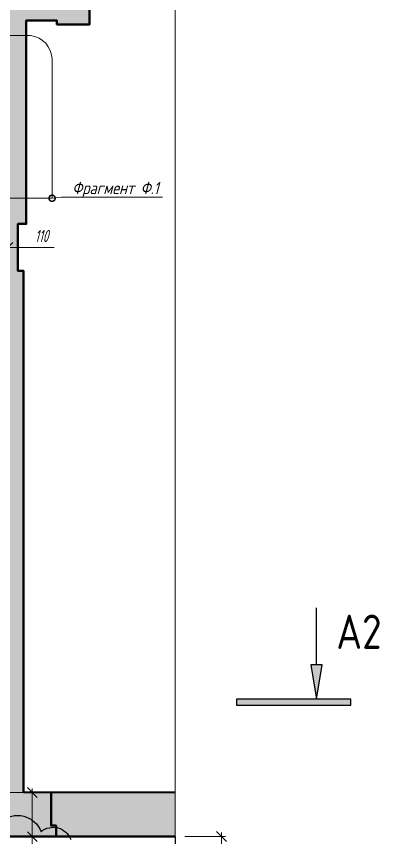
# Model space of a CAD drawing. Header units: millimetres. Extents: x -85477 to 745244, y -3684 to 128206.
# Drawn here: x 562159 to 566599, y 68346 to 78386 of the extents above; entities that cross this region are included whole.
import ezdxf
from ezdxf import colors
from ezdxf.entities.mleader import LeaderData, LeaderLine
from ezdxf.enums import TextEntityAlignment as Align
from ezdxf.math import Vec2, Vec3

# ---------------------------------------------------------------- set-up
doc = ezdxf.new("R2010")
doc.units = ezdxf.units.MM
doc.linetypes.add('HIDDEN2', pattern=[4.7625, 3.175, -1.5875])
doc.layers.add('БЛОКИ', color=7, linetype='Continuous')
for name, color, linetype, lineweight in [('РАЗМЕРЫ', 5, 'Continuous', 15), ('СТЕНЫ 01', 7, 'Continuous', 50), ('ТЕКСТ', 106, 'Continuous', 20)]:
    doc.layers.add(name, color=color, linetype=linetype, lineweight=lineweight)
doc.layers.add('ШТРИХОВКА', color=3, linetype='Continuous', transparency=0.5)
doc.styles.add('ism - 01', font='simplex.shx', dxfattribs={"width": 0.62, "oblique": 15, "height": 150})
doc.styles.add('ism - 02', font='simplex.shx', dxfattribs={"width": 0.8, "oblique": 15, "height": 150})
doc.styles.add('TITLE', font='romant.shx', dxfattribs={"width": 0.8})
doc.dimstyles.new('ism - 01', dxfattribs={"dimtxt": 150, "dimasz": 120, "dimexe": 50, "dimexo": 100, "dimgap": 65, "dimtad": 1, "dimdec": 0, "dimtxsty": 'ism - 01', "dimblk": 'OBLIQUE', "dimcen": 0, "dimdle": 50, "dimadec": 0, "dimazin": 0, "dimtfac": 1, "dimtdec": 0, "dimtmove": 0, "dimatfit": 3, "dimldrblk": 'OBLIQUE', "dimfxl": 1, "dimlwd": -1, "dimlwe": -1, "dimarcsym": 0})
doc.dimstyles.new('ism - 02', dxfattribs={"dimtxt": 150, "dimasz": 120, "dimexe": 50, "dimexo": 100, "dimgap": 65, "dimtad": 1, "dimdec": 0, "dimtxsty": 'ism - 01', "dimblk": 'OBLIQUE', "dimcen": 0, "dimdle": 50, "dimadec": 0, "dimazin": 0, "dimtfac": 1, "dimtdec": 0, "dimtmove": 1, "dimatfit": 3, "dimldrblk": 'OBLIQUE', "dimfxl": 1, "dimlwd": -1, "dimlwe": -1, "dimarcsym": 0})

# ---------------------------------------------------------------- blocks, each defined once
blk = doc.blocks.new('*U130')
h = blk.add_hatch(color=0)
h.paths.add_polyline_path([(-750, -325), (-700, -325), (-700, -25)])
h.paths.add_polyline_path([(-700, -25), (-700, -325), (-650, -325)])
h.paths.add_polyline_path([(0, -25), (0, 25), (-1000, 25), (-1000, -25)])
at = {"color": 0}
for p, q in [((0, 25), (-1000, 25)), ((-1000, 25), (-1000, -25)), ((0, -25), (0, 25)), ((-1000, -25), (0, -25)), ((-700, -25), (-750, -325)), ((-650, -325), (-700, -25)), ((-750, -325), (-650, -325)), ((-700, -325), (-700, -825))]:
    blk.add_line(p, q, dxfattribs=at)
at = {"color": 0, "style": 'TITLE', "width": 0.8}
for tag, p in [('ЗНАЧЕНИЕ_2', (-1070.2, -615.2)), ('ЗНАЧЕНИЕ_1', (12250.5, -620.2))]:
    blk.add_attdef(tag, text='', height=300, dxfattribs=at).set_placement(p, align=Align.MIDDLE_CENTER)
blk = doc.blocks.new('_DotSmall')
at = {"color": 0, "linetype": 'ByBlock', "const_width": 0.5}
blk.add_lwpolyline([(-0.0625, 0, 1), (0.0625, 0, 1)], format="xyb", close=True, dxfattribs=at)
blk = doc.blocks.new('_Oblique')
at = {"color": 0, "lineweight": -2}
blk.add_line((-0.5, -0.5), (0.5, 0.5), dxfattribs=at)
blk = doc.blocks.new('*D209')
at = {"layer": 'Defpoints', "color": 0}
for p in [(561946, 75562), (561946, 75274), (562056, 75274)]:
    blk.add_point(p, dxfattribs=at)
at = {"layer": 'РАЗМЕРЫ', "color": 0}
for p, q in [((561946, 75374), (561946, 75612)), ((562056, 75374), (562056, 75612)), ((562106, 75562), (561896, 75562)), ((562056, 75562), (562621, 75562))]:
    blk.add_line(p, q, dxfattribs=at)
at = {"layer": 'РАЗМЕРЫ', "color": 0, "xscale": 120, "yscale": 120, "zscale": 120}
blk.add_blockref('_Oblique', (561946, 75562), dxfattribs=at)
at = {"layer": 'РАЗМЕРЫ', "color": 0, "xscale": 120, "yscale": 120, "zscale": 120, "rotation": 180}
blk.add_blockref('_Oblique', (562056, 75562), dxfattribs=at)
at = {"layer": 'РАЗМЕРЫ', "color": 0, "insert": (562466, 75702), "char_height": 150, "attachment_point": 5, "style": 'ism - 01'}
blk.add_mtext('110', dxfattribs=at)
blk = doc.blocks.new('*D726')
at = {"layer": 'Defpoints', "color": 0}
for p in [(561946, 68898), (561917, 68358), (562353, 68358)]:
    blk.add_point(p, dxfattribs=at)
at = {"layer": 'РАЗМЕРЫ', "color": 0}
for p, q in [((562046, 68898), (562403, 68898)), ((562353, 68948), (562353, 68308)), ((562017, 68358), (562403, 68358)), ((562353, 68358), (562353, 67878))]:
    blk.add_line(p, q, dxfattribs=at)
at = {"layer": 'РАЗМЕРЫ', "color": 0, "xscale": 120, "yscale": 120, "zscale": 120}
for p, rotation in [((562353, 68898), 90), ((562353, 68358), 270)]:
    blk.add_blockref('_Oblique', p, dxfattribs=dict(at, rotation=rotation))
at = {"layer": 'РАЗМЕРЫ', "color": 0, "insert": (562209, 68058), "char_height": 150, "attachment_point": 5, "rotation": 90, "style": 'ism - 01'}
blk.add_mtext('540', dxfattribs=at)
blk = doc.blocks.new('*D1147')
at = {"layer": 'Defpoints', "color": 0}
for p in [(564117, 68360), (564100, 60360), (564667, 60360)]:
    blk.add_point(p, dxfattribs=at)
at = {"layer": 'РАЗМЕРЫ', "color": 0}
for p, q in [((564667, 68410), (564667, 60310)), ((564217, 68360), (564717, 68360)), ((564200, 60360), (564717, 60360))]:
    blk.add_line(p, q, dxfattribs=at)
at = {"layer": 'РАЗМЕРЫ', "color": 0, "xscale": 120, "yscale": 120, "zscale": 120}
for p, rotation in [((564667, 68360), 90), ((564667, 60360), 270)]:
    blk.add_blockref('_Oblique', p, dxfattribs=dict(at, rotation=rotation))
at = {"layer": 'РАЗМЕРЫ', "color": 0, "insert": (564527, 64360), "char_height": 150, "attachment_point": 5, "rotation": 90, "style": 'ism - 01'}
blk.add_mtext('8000', dxfattribs=at)
blk = doc.blocks.new('*U125')
at = {"layer": 'РАЗМЕРЫ', "color": 0, "ltscale": 100}
blk.add_line((0, -24135), (0, -12092.5), dxfattribs=at)

msp = doc.modelspace()

# ---------------------------------------------------------------- hatches: boundary and pattern name
at = {"layer": 'ШТРИХОВКА', "true_color": 0x000000}
h = msp.add_hatch(dxfattribs=at)
h.set_pattern_fill('ANSI35', color=18, scale=25)
h.paths.add_polyline_path([(559850.3, 79138.3), (561595.3, 79138.3), (561595.3, 78573.3), (559850.3, 78573.3)], flags=16)
h.paths.add_polyline_path([(564100.5, 68897.9), (564100.5, 68358.3), (561664.3, 68358.3), (561664.3, 68898.3), (561946.3, 68898.3), (561946.3, 75274.3), (562056.3, 75274.3), (562056.3, 75850.3), (559863.3, 75850.3), (559863.3, 76524.3), (559167.3, 76524.3), (559167.3, 76027.3), (558767.3, 76027.3), (558767.3, 76834.3), (559012.3, 76834.3), (559012.3, 77019.3), (559152.3, 77019.3), (559152.3, 76869.3), (559197.3, 76869.3), (559197.3, 76741.3), (560320.3, 76741.3), (560320.3, 76581.3), (560062.3, 76581.3), (560062.3, 76031.3), (562027.3, 76031.2), (562027.3, 76581.5), (561582.8, 76581), (561582.8, 76831.5), (562028.6, 76831.2), (562030.8, 78381.3), (559815.3, 78381.3), (559815.3, 78259.3), (559147.3, 78259.3), (559147.3, 78029.3), (559012.3, 78029.3), (559012.3, 78553.3), (559465.3, 78553.3), (559465.3, 79258.3), (561715.3, 79258.3), (561715.3, 78573.3), (562654.3, 78573.3), (562654.3, 78708.3), (562754.3, 78708.3), (562754.3, 86108.3), (562696.3, 86108.3), (562696.3, 86738.3), (562719.3, 86738.3), (562719.3, 91173.3), (562321.3, 91173.3), (562321.3, 91609.3), (564100.5, 91609.3), (564100.5, 91189.3), (563054.3, 91189.3), (563054.3, 78288.3), (562654.3, 78288.3), (562654.3, 78335.9), (562279.3, 78336.8), (562279.3, 75850.3), (562177.8, 75850.3), (562177.8, 75274.3), (562246.3, 75274.3), (562246.3, 68902.8)])

# ---------------------------------------------------------------- linework, layer by layer
at = {"linetype": 'HIDDEN2'}
msp.add_line((564100.5, 68358.3), (564100.5, 60360.3), dxfattribs=at)
at = {"color": 1}
msp.add_lwpolyline([(555385.3, 68881.3, -0.520567), (555918.4, 68508.9, -0.520567), (556462.2, 68418.8, -0.520567), (557062.9, 68320.9, -0.520567), (557572.3, 68287.4, -0.520567), (558103.7, 68421.6, -0.520567), (558565.4, 68626.9, -0.520567), (559587.2, 68533.3, -0.520567), (560095.6, 68585.2, -0.520567), (560833.4, 68533.3, -0.520567), (561403.3, 68571.3, -0.520567), (561970.3, 68543.3, -0.520567), (562460.5, 68418.3, -0.520567), (562822.9, 68323.8, -0.520567)], format="xyb", dxfattribs=at)
at = {"layer": 'СТЕНЫ 01'}
for points in [[(564100.5, 68897.9), (562246.3, 68902.8), (562246.3, 75274.3), (562177.8, 75274.3), (562177.8, 75850.3), (562279.3, 75850.3), (562279.3, 78336.8), (562654.3, 78335.9), (562654.3, 78288.3), (563054.3, 78288.3), (563054.3, 91189.3), (564100.5, 91189.3)], [(562644.8, 68358.3), (562644.8, 68358.3), (562644.8, 68493.3), (562582.3, 68493.3), (562582.3, 68901.9)], [(561664.3, 68358.3), (564100.5, 68358.3)]]:
    msp.add_lwpolyline(points, dxfattribs=at)
at = {"layer": 'ТЕКСТ'}
msp.add_lwpolyline([(558794.6, 76163.3), (562595.3, 76163.3), (562595.3, 77863.5, 0.3669216), (562332.9, 78154.9), (558743.2, 78154.9, 0.4417117), (558397.2, 77758.7), (558397.2, 76529.6, 0.392831)], format="xyb", close=True, dxfattribs=at)

# ---------------------------------------------------------------- block references
at = {"layer": 'БЛОКИ'}
ref = msp.add_blockref('*U130', (564849.2, 70001.7), dxfattribs=dict(at, xscale=1.4, yscale=1.4, zscale=1.4, rotation=180))
ref.add_attrib('ЗНАЧЕНИЕ_2', 'А2', dxfattribs={"layer": '0', "color": 0, "height": 420, "style": 'TITLE', "width": 0.8}).set_placement((566347.5, 70863), align=Align.MIDDLE_CENTER)

# ---------------------------------------------------------------- dimensions: what is measured, and where the dimension line sits
at = {"layer": 'РАЗМЕРЫ'}
dim = msp.add_linear_dim(base=(561946.3, 75562.3), p1=(562056.3, 75274.3), p2=(561946.3, 75274.3), dimstyle='ism - 01', dxfattribs=at)
dim.commit()
dim.dimension.update_dxf_attribs({"geometry": '*D209', "text_midpoint": (562466.1, 75562.3), "dimtype": 160})
at = {"layer": 'РАЗМЕРЫ', "color": 1}
dim = msp.add_linear_dim(base=(562352.6, 68358.3), p1=(561946.3, 68898.3), p2=(561917.3, 68358.3), angle=90, dimstyle='ism - 01', override={"dimlfac": 1, "dimtxsty": 'ism - 01', "dimtolj": 0}, dxfattribs=at)
dim.commit()
dim.dimension.update_dxf_attribs({"geometry": '*D726', "text_midpoint": (562352.6, 68058.3), "dimtype": 160})
at = {"layer": 'РАЗМЕРЫ'}
dim = msp.add_linear_dim(base=(564667.4, 60360.3), p1=(564117.3, 68360.3), p2=(564100.5, 60360.3), angle=90, dimstyle='ism - 02', override={"dimlfac": 1, "dimtxsty": 'ism - 01', "dimtolj": 0}, dxfattribs=at)
dim.commit()
dim.dimension.update_dxf_attribs({"geometry": '*D1147', "text_midpoint": (564527.4, 64360.3)})

# ---------------------------------------------------------------- next in the draw order: leaders
at = {"layer": 'ТЕКСТ'}
ml = msp.add_multileader_mtext('Standard', dxfattribs=at)
ml.set_content('Фрагмент Ф.1', color=2, style='ism - 02')
ml.set_leader_properties(linetype='ByLayer', lineweight=-1)
ml.set_arrow_properties(name='DOTSMALL')
ml.build(insert=Vec2(0, 0))
ml.multileader.update_dxf_attribs({"text_left_attachment_type": 6, "text_right_attachment_type": 6, "arrow_head_size": 150})
ctx = ml.context
ctx.base_point, ctx.char_height, ctx.arrow_head_size, ctx.plane_origin = Vec3(562713.7, 76163.3), 150, 150, Vec3(561208.4, 74011.2)
ctx.left_attachment, ctx.right_attachment, ctx.text_align_type = 6, 6, 1
notes = []
notes.append((ctx, [(0, (1, 1, 0), (562712, 76175.8), (1, 0), 118.4, [(0, [(562595.3, 76163.3)], 0, [])])]))
ctx.mtext.insert, ctx.mtext.alignment, ctx.mtext.flow_direction = Vec3(563370, 76363.3), 2, 5
ctx.mtext.has_bg_fill, ctx.mtext.bg_color, ctx.mtext.bg_scale_factor, ctx.mtext.bg_transparency, ctx.mtext.use_window_bg_color = 1, -1073741824, 1.1, 0, 1
for ctx, leaders in notes:
    for number, flags, end, landing, length, lines in leaders:
        leader = LeaderData()
        leader.index, (leader.has_last_leader_line, leader.has_dogleg_vector, leader.attachment_direction) = number, flags
        leader.last_leader_point, leader.dogleg_vector, leader.dogleg_length = Vec3(end), Vec3(landing), length
        for number, points, colour, breaks in lines:
            line = LeaderLine()
            line.index, line.vertices, line.color, line.breaks = number, Vec3.list(points), colors.encode_raw_color(colour), breaks
            leader.lines.append(line)
        ctx.leaders.append(leader)

# ---------------------------------------------------------------- next in the draw order: block references
at = {"layer": 'РАЗМЕРЫ', "color": 0}
msp.add_blockref('*U125', (564100.5, 92009.3), dxfattribs=at)

doc.saveas('drawing.dxf')
